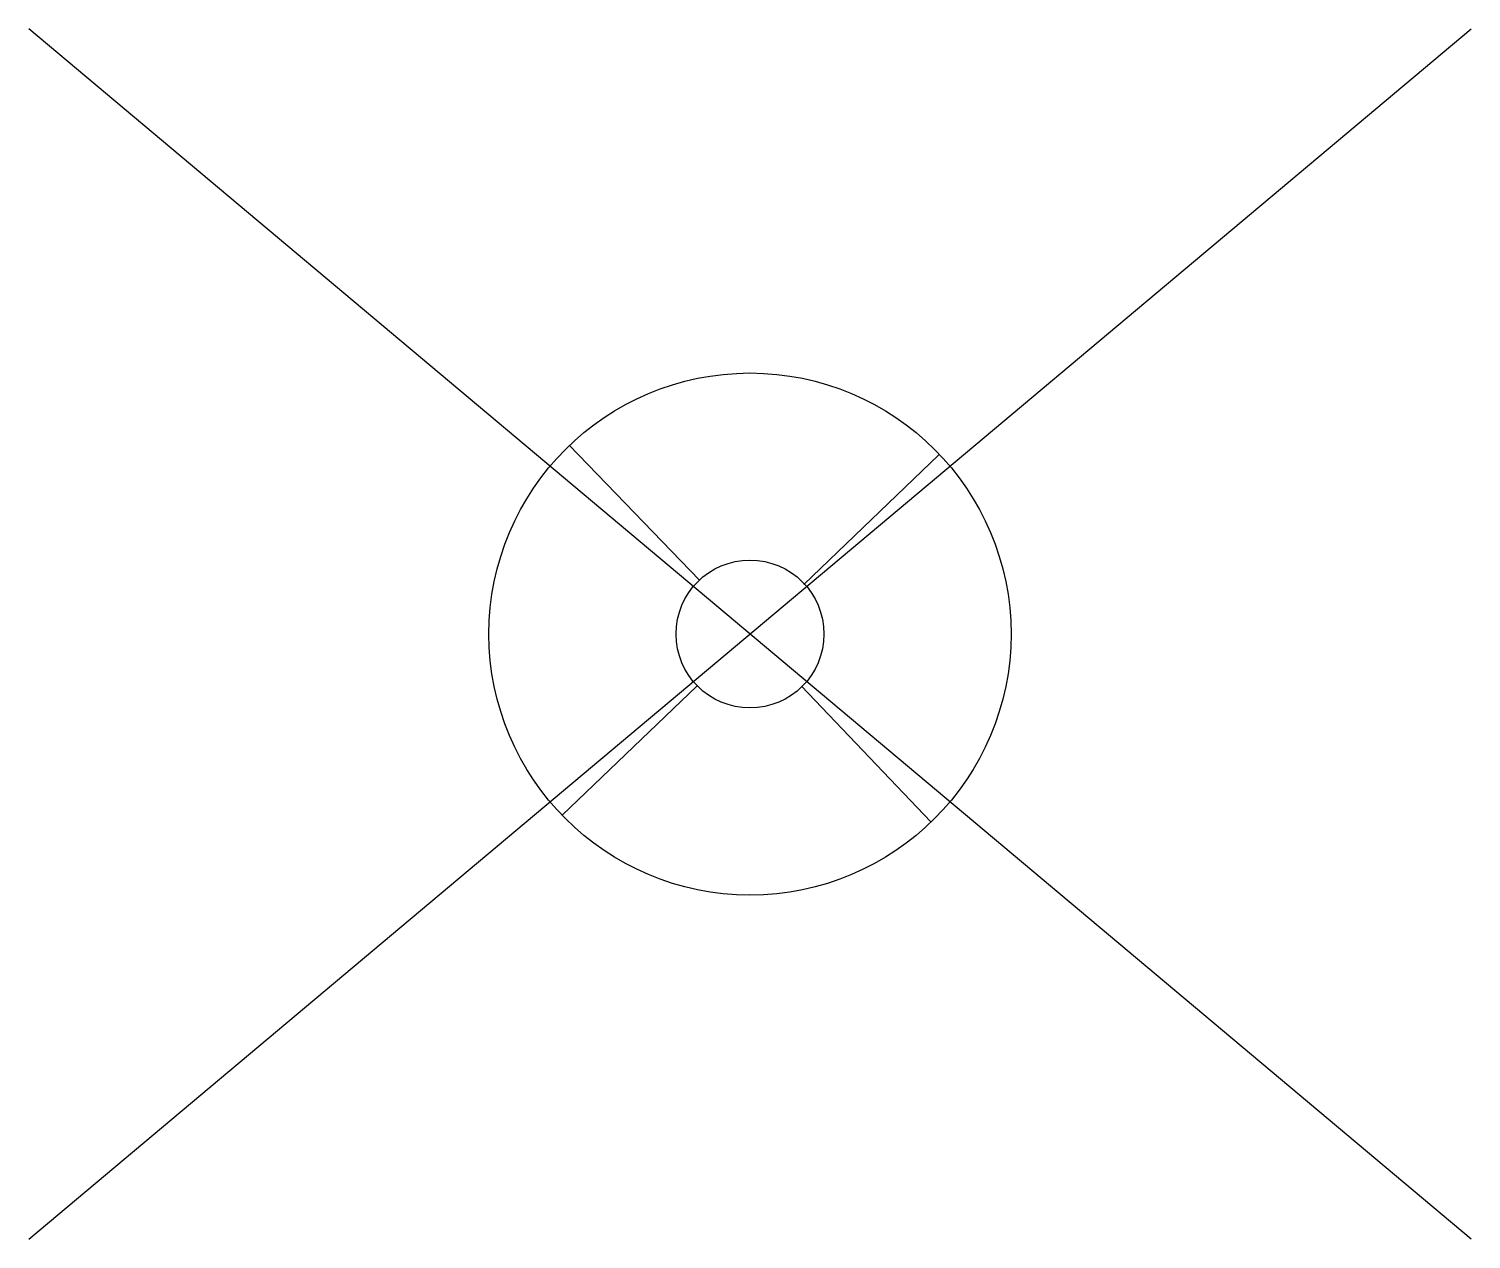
# Model space of a CAD drawing. Extents: x -2.07 to 2.07, y -1.74 to 1.74.
import ezdxf

# ---------------------------------------------------------------- set-up
doc = ezdxf.new("R2010")
doc.units = 0

msp = doc.modelspace()

# ---------------------------------------------------------------- linework, layer by layer
for p, q in [((-2.0721, -1.7387), (2.0721, 1.7387)), ((2.0721, -1.7387), (-2.0721, 1.7387)), ((-0.52, 0.5424), (-0.145, 0.1549)), ((0.5425, 0.5149), (0.155, 0.1424)), ((-0.1525, -0.1501), (-0.54, -0.5201)), ((0.1475, -0.1501), (0.52, -0.5401))]:
    msp.add_line(p, q)
for centre, radius in [((0, -0.0001), 0.75), ((0, 0), 0.2125)]:
    msp.add_circle(centre, radius)

doc.saveas('drawing.dxf')
